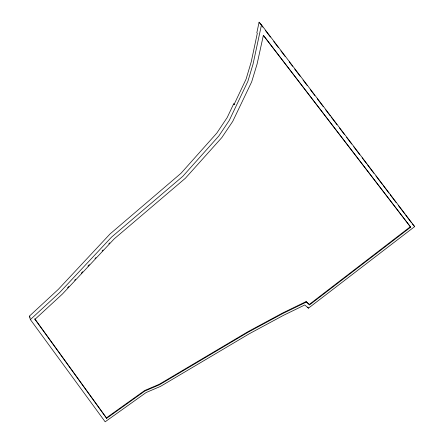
<?xml version="1.0" encoding="UTF-8"?>
<svg xmlns="http://www.w3.org/2000/svg" width="444" height="444" viewBox="0 0 444 444"><rect width="100%" height="100%" fill="white"/><g stroke="black" fill="none" stroke-linecap="round" stroke-linejoin="round"><path stroke-width="0.67" d="M259.091 22.2L256.837 32.795L257.309 33.333L251.226 61.883L246.076 79.143L234.077 104.468L233.655 103.896L227.211 117.51L216.789 133.122L181.008 173.282L110.04 233.966L58.397 289.283L29.343 316.178L30.386 319.586L105.156 421.8L146.198 392.496L160.5 386.391L249.389 333.71L283.427 315.373L304.767 304.978L308.441 308.18L414.657 226.607L261.483 24.875L259.091 22.2L262.859 27.162M261.483 24.875L253.047 64.103L247.852 81.391L229.271 120.407L218.781 136.058L182.795 176.329L111.477 237.19L59.574 292.629L30.386 319.586M67.499 287.884L68.925 286.369M74.614 280.303L75.563 279.287M81.258 273.221L82.684 271.706M87.901 266.145L89.322 264.63M95.016 258.563L95.965 257.548M102.131 250.977L103.08 249.966M108.774 243.9L109.724 242.89M106.61 418.365L34.959 319.341L62.471 293.984L114.225 238.855L185.414 178.216L221.817 137.59L232.723 121.401L251.676 81.851L257.082 64.069L263.375 35.32L410.683 227.167L309.562 304.917L306.033 301.615L282.467 313.092L248.146 331.59L159.257 384.288L144.7 390.498L106.427 417.854L106.61 418.365L144.905 390.998L159.468 384.781L248.407 332.057L282.75 313.553L306.327 302.07M306.033 301.615L309.268 304.467L410.323 226.745L410.683 227.167M233.655 103.896L234.787 104.373M412.387 223.965L414.657 226.607M263.414 35.437L410.323 226.745M265.373 30.47L270.396 37.085M273.748 41.492L278.355 47.558M280.869 50.866L285.059 56.377M289.244 61.894L292.596 66.3M294.694 69.059L300.138 76.224M303.069 80.081L307.259 85.598M310.19 89.455L314.796 95.521M317.31 98.829L323.171 106.543M325.685 109.851L330.292 115.917M331.13 117.022L336.996 124.736M339.51 128.044L344.533 134.66M346.631 137.418L351.654 144.034M353.751 146.786L359.612 154.506M362.126 157.814L366.733 163.875M367.571 164.979L373.854 173.249M375.951 176.007L382.234 184.277M383.072 185.376L388.933 193.096M390.193 194.75L396.054 202.464M398.568 205.772L404.85 214.041M405.688 215.146L411.549 222.866M29.343 316.178L30.159 317.299M106.427 417.854L34.793 318.792L34.959 319.341M309.268 304.467L309.562 304.917M307.714 307.054L308.441 308.18"/></g></svg>
